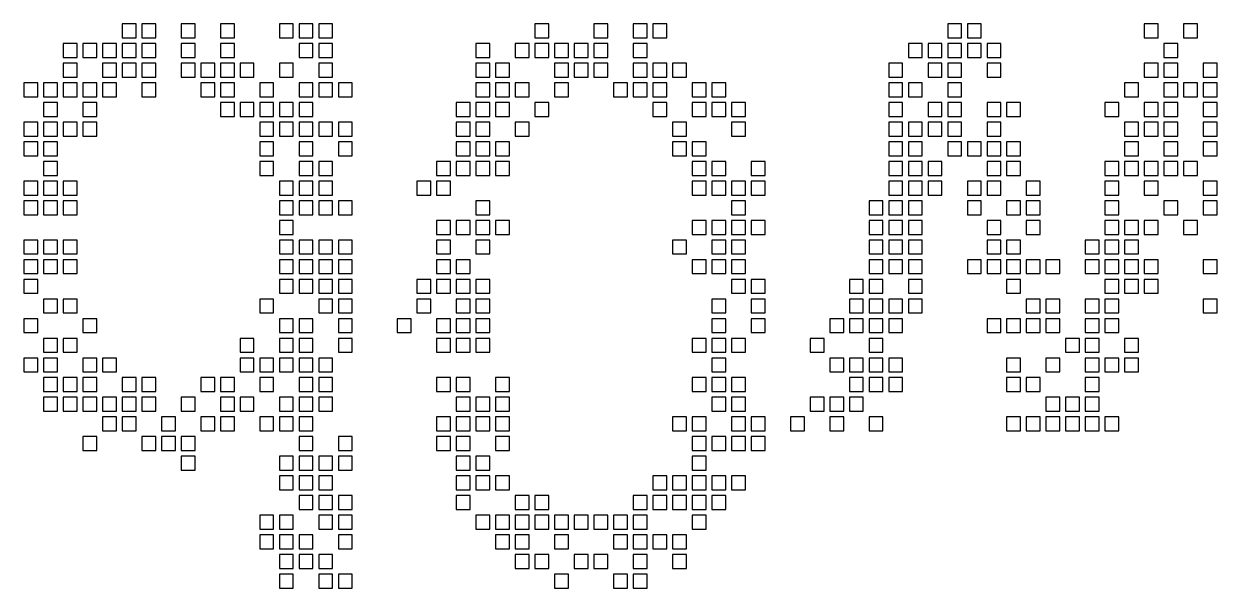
# Model space of a CAD drawing. Header units: millimetres. Extents: x 1 to 486, y 0 to 36.
# Drawn here: x 303.6 to 364.4, y -0.4 to 28.4 of the extents above; entities that cross this region are included whole.
import ezdxf

# ---------------------------------------------------------------- set-up
doc = ezdxf.new("R2010")
doc.units = ezdxf.units.MM

msp = doc.modelspace()

# ---------------------------------------------------------------- linework, layer by layer
for points in [[(308.646, 28.354), (308.646, 27.646), (309.354, 27.646), (309.354, 28.354)], [(309.646, 28.354), (309.646, 27.646), (310.354, 27.646), (310.354, 28.354)], [(311.646, 28.354), (311.646, 27.646), (312.354, 27.646), (312.354, 28.354)], [(313.646, 28.354), (313.646, 27.646), (314.354, 27.646), (314.354, 28.354)], [(316.646, 28.354), (316.646, 27.646), (317.354, 27.646), (317.354, 28.354)], [(317.646, 28.354), (317.646, 27.646), (318.354, 27.646), (318.354, 28.354)], [(318.646, 28.354), (318.646, 27.646), (319.354, 27.646), (319.354, 28.354)], [(329.646, 28.354), (329.646, 27.646), (330.354, 27.646), (330.354, 28.354)], [(332.646, 28.354), (332.646, 27.646), (333.354, 27.646), (333.354, 28.354)], [(334.646, 28.354), (334.646, 27.646), (335.354, 27.646), (335.354, 28.354)], [(335.646, 28.354), (335.646, 27.646), (336.354, 27.646), (336.354, 28.354)], [(350.646, 28.354), (350.646, 27.646), (351.354, 27.646), (351.354, 28.354)], [(351.646, 28.354), (351.646, 27.646), (352.354, 27.646), (352.354, 28.354)], [(360.646, 28.354), (360.646, 27.646), (361.354, 27.646), (361.354, 28.354)], [(362.646, 28.354), (362.646, 27.646), (363.354, 27.646), (363.354, 28.354)], [(362.646, 28.354), (362.646, 27.646), (363.354, 27.646), (363.354, 28.354)], [(305.646, 27.354), (305.646, 26.646), (306.354, 26.646), (306.354, 27.354)], [(306.646, 27.354), (306.646, 26.646), (307.354, 26.646), (307.354, 27.354)], [(306.646, 27.354), (306.646, 26.646), (307.354, 26.646), (307.354, 27.354)], [(307.646, 27.354), (307.646, 26.646), (308.354, 26.646), (308.354, 27.354)], [(308.646, 27.354), (308.646, 26.646), (309.354, 26.646), (309.354, 27.354)], [(308.646, 27.354), (308.646, 26.646), (309.354, 26.646), (309.354, 27.354)], [(309.646, 27.354), (309.646, 26.646), (310.354, 26.646), (310.354, 27.354)], [(311.646, 27.354), (311.646, 26.646), (312.354, 26.646), (312.354, 27.354)], [(311.646, 27.354), (311.646, 26.646), (312.354, 26.646), (312.354, 27.354)], [(313.646, 27.354), (313.646, 26.646), (314.354, 26.646), (314.354, 27.354)], [(317.646, 27.354), (317.646, 26.646), (318.354, 26.646), (318.354, 27.354)], [(318.646, 27.354), (318.646, 26.646), (319.354, 26.646), (319.354, 27.354)], [(326.646, 27.354), (326.646, 26.646), (327.354, 26.646), (327.354, 27.354)], [(328.646, 27.354), (328.646, 26.646), (329.354, 26.646), (329.354, 27.354)], [(329.646, 27.354), (329.646, 26.646), (330.354, 26.646), (330.354, 27.354)], [(330.646, 27.354), (330.646, 26.646), (331.354, 26.646), (331.354, 27.354)], [(331.646, 27.354), (331.646, 26.646), (332.354, 26.646), (332.354, 27.354)], [(331.646, 27.354), (331.646, 26.646), (332.354, 26.646), (332.354, 27.354)], [(332.646, 27.354), (332.646, 26.646), (333.354, 26.646), (333.354, 27.354)], [(332.646, 27.354), (332.646, 26.646), (333.354, 26.646), (333.354, 27.354)], [(334.646, 27.354), (334.646, 26.646), (335.354, 26.646), (335.354, 27.354)], [(348.646, 27.354), (348.646, 26.646), (349.354, 26.646), (349.354, 27.354)], [(349.646, 27.354), (349.646, 26.646), (350.354, 26.646), (350.354, 27.354)], [(350.646, 27.354), (350.646, 26.646), (351.354, 26.646), (351.354, 27.354)], [(351.646, 27.354), (351.646, 26.646), (352.354, 26.646), (352.354, 27.354)], [(352.646, 27.354), (352.646, 26.646), (353.354, 26.646), (353.354, 27.354)], [(361.646, 27.354), (361.646, 26.646), (362.354, 26.646), (362.354, 27.354)], [(361.646, 27.354), (361.646, 26.646), (362.354, 26.646), (362.354, 27.354)], [(305.646, 26.354), (305.646, 25.646), (306.354, 25.646), (306.354, 26.354)], [(305.646, 26.354), (305.646, 25.646), (306.354, 25.646), (306.354, 26.354)], [(307.646, 26.354), (307.646, 25.646), (308.354, 25.646), (308.354, 26.354)], [(308.646, 26.354), (308.646, 25.646), (309.354, 25.646), (309.354, 26.354)], [(309.646, 26.354), (309.646, 25.646), (310.354, 25.646), (310.354, 26.354)], [(309.646, 26.354), (309.646, 25.646), (310.354, 25.646), (310.354, 26.354)], [(311.646, 26.354), (311.646, 25.646), (312.354, 25.646), (312.354, 26.354)], [(312.646, 26.354), (312.646, 25.646), (313.354, 25.646), (313.354, 26.354)], [(312.646, 26.354), (312.646, 25.646), (313.354, 25.646), (313.354, 26.354)], [(313.646, 26.354), (313.646, 25.646), (314.354, 25.646), (314.354, 26.354)], [(314.646, 26.354), (314.646, 25.646), (315.354, 25.646), (315.354, 26.354)], [(316.646, 26.354), (316.646, 25.646), (317.354, 25.646), (317.354, 26.354)], [(318.646, 26.354), (318.646, 25.646), (319.354, 25.646), (319.354, 26.354)], [(326.646, 26.354), (326.646, 25.646), (327.354, 25.646), (327.354, 26.354)], [(327.646, 26.354), (327.646, 25.646), (328.354, 25.646), (328.354, 26.354)], [(327.646, 26.354), (327.646, 25.646), (328.354, 25.646), (328.354, 26.354)], [(330.646, 26.354), (330.646, 25.646), (331.354, 25.646), (331.354, 26.354)], [(331.646, 26.354), (331.646, 25.646), (332.354, 25.646), (332.354, 26.354)], [(332.646, 26.354), (332.646, 25.646), (333.354, 25.646), (333.354, 26.354)], [(332.646, 26.354), (332.646, 25.646), (333.354, 25.646), (333.354, 26.354)], [(334.646, 26.354), (334.646, 25.646), (335.354, 25.646), (335.354, 26.354)], [(334.646, 26.354), (334.646, 25.646), (335.354, 25.646), (335.354, 26.354)], [(335.646, 26.354), (335.646, 25.646), (336.354, 25.646), (336.354, 26.354)], [(336.646, 26.354), (336.646, 25.646), (337.354, 25.646), (337.354, 26.354)], [(336.646, 26.354), (336.646, 25.646), (337.354, 25.646), (337.354, 26.354)], [(336.646, 26.354), (336.646, 25.646), (337.354, 25.646), (337.354, 26.354)], [(347.646, 26.354), (347.646, 25.646), (348.354, 25.646), (348.354, 26.354)], [(349.646, 26.354), (349.646, 25.646), (350.354, 25.646), (350.354, 26.354)], [(349.646, 26.354), (349.646, 25.646), (350.354, 25.646), (350.354, 26.354)], [(350.646, 26.354), (350.646, 25.646), (351.354, 25.646), (351.354, 26.354)], [(350.646, 26.354), (350.646, 25.646), (351.354, 25.646), (351.354, 26.354)], [(352.646, 26.354), (352.646, 25.646), (353.354, 25.646), (353.354, 26.354)], [(360.646, 26.354), (360.646, 25.646), (361.354, 25.646), (361.354, 26.354)], [(360.646, 26.354), (360.646, 25.646), (361.354, 25.646), (361.354, 26.354)], [(361.646, 26.354), (361.646, 25.646), (362.354, 25.646), (362.354, 26.354)], [(363.646, 26.354), (363.646, 25.646), (364.354, 25.646), (364.354, 26.354)], [(363.646, 26.354), (363.646, 25.646), (364.354, 25.646), (364.354, 26.354)], [(303.646, 25.354), (303.646, 24.646), (304.354, 24.646), (304.354, 25.354)], [(303.646, 25.354), (303.646, 24.646), (304.354, 24.646), (304.354, 25.354)], [(304.646, 25.354), (304.646, 24.646), (305.354, 24.646), (305.354, 25.354)], [(305.646, 25.354), (305.646, 24.646), (306.354, 24.646), (306.354, 25.354)], [(306.646, 25.354), (306.646, 24.646), (307.354, 24.646), (307.354, 25.354)], [(307.646, 25.354), (307.646, 24.646), (308.354, 24.646), (308.354, 25.354)], [(309.646, 25.354), (309.646, 24.646), (310.354, 24.646), (310.354, 25.354)], [(312.646, 25.354), (312.646, 24.646), (313.354, 24.646), (313.354, 25.354)], [(313.646, 25.354), (313.646, 24.646), (314.354, 24.646), (314.354, 25.354)], [(315.646, 25.354), (315.646, 24.646), (316.354, 24.646), (316.354, 25.354)], [(317.646, 25.354), (317.646, 24.646), (318.354, 24.646), (318.354, 25.354)], [(317.646, 25.354), (317.646, 24.646), (318.354, 24.646), (318.354, 25.354)], [(318.646, 25.354), (318.646, 24.646), (319.354, 24.646), (319.354, 25.354)], [(319.646, 25.354), (319.646, 24.646), (320.354, 24.646), (320.354, 25.354)], [(326.646, 25.354), (326.646, 24.646), (327.354, 24.646), (327.354, 25.354)], [(327.646, 25.354), (327.646, 24.646), (328.354, 24.646), (328.354, 25.354)], [(328.646, 25.354), (328.646, 24.646), (329.354, 24.646), (329.354, 25.354)], [(330.646, 25.354), (330.646, 24.646), (331.354, 24.646), (331.354, 25.354)], [(330.646, 25.354), (330.646, 24.646), (331.354, 24.646), (331.354, 25.354)], [(333.646, 25.354), (333.646, 24.646), (334.354, 24.646), (334.354, 25.354)], [(334.646, 25.354), (334.646, 24.646), (335.354, 24.646), (335.354, 25.354)], [(334.646, 25.354), (334.646, 24.646), (335.354, 24.646), (335.354, 25.354)], [(335.646, 25.354), (335.646, 24.646), (336.354, 24.646), (336.354, 25.354)], [(337.646, 25.354), (337.646, 24.646), (338.354, 24.646), (338.354, 25.354)], [(338.646, 25.354), (338.646, 24.646), (339.354, 24.646), (339.354, 25.354)], [(347.646, 25.354), (347.646, 24.646), (348.354, 24.646), (348.354, 25.354)], [(348.646, 25.354), (348.646, 24.646), (349.354, 24.646), (349.354, 25.354)], [(348.646, 25.354), (348.646, 24.646), (349.354, 24.646), (349.354, 25.354)], [(350.646, 25.354), (350.646, 24.646), (351.354, 24.646), (351.354, 25.354)], [(350.646, 25.354), (350.646, 24.646), (351.354, 24.646), (351.354, 25.354)], [(359.646, 25.354), (359.646, 24.646), (360.354, 24.646), (360.354, 25.354)], [(361.646, 25.354), (361.646, 24.646), (362.354, 24.646), (362.354, 25.354)], [(361.646, 25.354), (361.646, 24.646), (362.354, 24.646), (362.354, 25.354)], [(361.646, 25.354), (361.646, 24.646), (362.354, 24.646), (362.354, 25.354)], [(362.646, 25.354), (362.646, 24.646), (363.354, 24.646), (363.354, 25.354)], [(363.646, 25.354), (363.646, 24.646), (364.354, 24.646), (364.354, 25.354)], [(304.646, 24.354), (304.646, 23.646), (305.354, 23.646), (305.354, 24.354)], [(304.646, 24.354), (304.646, 23.646), (305.354, 23.646), (305.354, 24.354)], [(306.646, 24.354), (306.646, 23.646), (307.354, 23.646), (307.354, 24.354)], [(313.646, 24.354), (313.646, 23.646), (314.354, 23.646), (314.354, 24.354)], [(314.646, 24.354), (314.646, 23.646), (315.354, 23.646), (315.354, 24.354)], [(315.646, 24.354), (315.646, 23.646), (316.354, 23.646), (316.354, 24.354)], [(315.646, 24.354), (315.646, 23.646), (316.354, 23.646), (316.354, 24.354)], [(315.646, 24.354), (315.646, 23.646), (316.354, 23.646), (316.354, 24.354)], [(316.646, 24.354), (316.646, 23.646), (317.354, 23.646), (317.354, 24.354)], [(316.646, 24.354), (316.646, 23.646), (317.354, 23.646), (317.354, 24.354)], [(317.646, 24.354), (317.646, 23.646), (318.354, 23.646), (318.354, 24.354)], [(325.646, 24.354), (325.646, 23.646), (326.354, 23.646), (326.354, 24.354)], [(326.646, 24.354), (326.646, 23.646), (327.354, 23.646), (327.354, 24.354)], [(327.646, 24.354), (327.646, 23.646), (328.354, 23.646), (328.354, 24.354)], [(327.646, 24.354), (327.646, 23.646), (328.354, 23.646), (328.354, 24.354)], [(329.646, 24.354), (329.646, 23.646), (330.354, 23.646), (330.354, 24.354)], [(335.646, 24.354), (335.646, 23.646), (336.354, 23.646), (336.354, 24.354)], [(337.646, 24.354), (337.646, 23.646), (338.354, 23.646), (338.354, 24.354)], [(338.646, 24.354), (338.646, 23.646), (339.354, 23.646), (339.354, 24.354)], [(339.646, 24.354), (339.646, 23.646), (340.354, 23.646), (340.354, 24.354)], [(347.646, 24.354), (347.646, 23.646), (348.354, 23.646), (348.354, 24.354)], [(349.646, 24.354), (349.646, 23.646), (350.354, 23.646), (350.354, 24.354)], [(350.646, 24.354), (350.646, 23.646), (351.354, 23.646), (351.354, 24.354)], [(352.646, 24.354), (352.646, 23.646), (353.354, 23.646), (353.354, 24.354)], [(353.646, 24.354), (353.646, 23.646), (354.354, 23.646), (354.354, 24.354)], [(353.646, 24.354), (353.646, 23.646), (354.354, 23.646), (354.354, 24.354)], [(358.646, 24.354), (358.646, 23.646), (359.354, 23.646), (359.354, 24.354)], [(360.646, 24.354), (360.646, 23.646), (361.354, 23.646), (361.354, 24.354)], [(361.646, 24.354), (361.646, 23.646), (362.354, 23.646), (362.354, 24.354)], [(363.646, 24.354), (363.646, 23.646), (364.354, 23.646), (364.354, 24.354)], [(303.646, 23.354), (303.646, 22.646), (304.354, 22.646), (304.354, 23.354)], [(304.646, 23.354), (304.646, 22.646), (305.354, 22.646), (305.354, 23.354)], [(305.646, 23.354), (305.646, 22.646), (306.354, 22.646), (306.354, 23.354)], [(305.646, 23.354), (305.646, 22.646), (306.354, 22.646), (306.354, 23.354)], [(306.646, 23.354), (306.646, 22.646), (307.354, 22.646), (307.354, 23.354)], [(315.646, 23.354), (315.646, 22.646), (316.354, 22.646), (316.354, 23.354)], [(316.646, 23.354), (316.646, 22.646), (317.354, 22.646), (317.354, 23.354)], [(317.646, 23.354), (317.646, 22.646), (318.354, 22.646), (318.354, 23.354)], [(318.646, 23.354), (318.646, 22.646), (319.354, 22.646), (319.354, 23.354)], [(318.646, 23.354), (318.646, 22.646), (319.354, 22.646), (319.354, 23.354)], [(319.646, 23.354), (319.646, 22.646), (320.354, 22.646), (320.354, 23.354)], [(325.646, 23.354), (325.646, 22.646), (326.354, 22.646), (326.354, 23.354)], [(326.646, 23.354), (326.646, 22.646), (327.354, 22.646), (327.354, 23.354)], [(328.646, 23.354), (328.646, 22.646), (329.354, 22.646), (329.354, 23.354)], [(336.646, 23.354), (336.646, 22.646), (337.354, 22.646), (337.354, 23.354)], [(339.646, 23.354), (339.646, 22.646), (340.354, 22.646), (340.354, 23.354)], [(347.646, 23.354), (347.646, 22.646), (348.354, 22.646), (348.354, 23.354)], [(348.646, 23.354), (348.646, 22.646), (349.354, 22.646), (349.354, 23.354)], [(349.646, 23.354), (349.646, 22.646), (350.354, 22.646), (350.354, 23.354)], [(349.646, 23.354), (349.646, 22.646), (350.354, 22.646), (350.354, 23.354)], [(350.646, 23.354), (350.646, 22.646), (351.354, 22.646), (351.354, 23.354)], [(352.646, 23.354), (352.646, 22.646), (353.354, 22.646), (353.354, 23.354)], [(359.646, 23.354), (359.646, 22.646), (360.354, 22.646), (360.354, 23.354)], [(360.646, 23.354), (360.646, 22.646), (361.354, 22.646), (361.354, 23.354)], [(360.646, 23.354), (360.646, 22.646), (361.354, 22.646), (361.354, 23.354)], [(360.646, 23.354), (360.646, 22.646), (361.354, 22.646), (361.354, 23.354)], [(361.646, 23.354), (361.646, 22.646), (362.354, 22.646), (362.354, 23.354)], [(363.646, 23.354), (363.646, 22.646), (364.354, 22.646), (364.354, 23.354)], [(303.646, 22.354), (303.646, 21.646), (304.354, 21.646), (304.354, 22.354)], [(303.646, 22.354), (303.646, 21.646), (304.354, 21.646), (304.354, 22.354)], [(303.646, 22.354), (303.646, 21.646), (304.354, 21.646), (304.354, 22.354)], [(304.646, 22.354), (304.646, 21.646), (305.354, 21.646), (305.354, 22.354)], [(304.646, 22.354), (304.646, 21.646), (305.354, 21.646), (305.354, 22.354)], [(315.646, 22.354), (315.646, 21.646), (316.354, 21.646), (316.354, 22.354)], [(317.646, 22.354), (317.646, 21.646), (318.354, 21.646), (318.354, 22.354)], [(319.646, 22.354), (319.646, 21.646), (320.354, 21.646), (320.354, 22.354)], [(325.646, 22.354), (325.646, 21.646), (326.354, 21.646), (326.354, 22.354)], [(325.646, 22.354), (325.646, 21.646), (326.354, 21.646), (326.354, 22.354)], [(326.646, 22.354), (326.646, 21.646), (327.354, 21.646), (327.354, 22.354)], [(326.646, 22.354), (326.646, 21.646), (327.354, 21.646), (327.354, 22.354)], [(327.646, 22.354), (327.646, 21.646), (328.354, 21.646), (328.354, 22.354)], [(336.646, 22.354), (336.646, 21.646), (337.354, 21.646), (337.354, 22.354)], [(337.646, 22.354), (337.646, 21.646), (338.354, 21.646), (338.354, 22.354)], [(337.646, 22.354), (337.646, 21.646), (338.354, 21.646), (338.354, 22.354)], [(347.646, 22.354), (347.646, 21.646), (348.354, 21.646), (348.354, 22.354)], [(348.646, 22.354), (348.646, 21.646), (349.354, 21.646), (349.354, 22.354)], [(350.646, 22.354), (350.646, 21.646), (351.354, 21.646), (351.354, 22.354)], [(350.646, 22.354), (350.646, 21.646), (351.354, 21.646), (351.354, 22.354)], [(351.646, 22.354), (351.646, 21.646), (352.354, 21.646), (352.354, 22.354)], [(352.646, 22.354), (352.646, 21.646), (353.354, 21.646), (353.354, 22.354)], [(353.646, 22.354), (353.646, 21.646), (354.354, 21.646), (354.354, 22.354)], [(353.646, 22.354), (353.646, 21.646), (354.354, 21.646), (354.354, 22.354)], [(359.646, 22.354), (359.646, 21.646), (360.354, 21.646), (360.354, 22.354)], [(361.646, 22.354), (361.646, 21.646), (362.354, 21.646), (362.354, 22.354)], [(363.646, 22.354), (363.646, 21.646), (364.354, 21.646), (364.354, 22.354)], [(363.646, 22.354), (363.646, 21.646), (364.354, 21.646), (364.354, 22.354)], [(304.646, 21.354), (304.646, 20.646), (305.354, 20.646), (305.354, 21.354)], [(315.646, 21.354), (315.646, 20.646), (316.354, 20.646), (316.354, 21.354)], [(317.646, 21.354), (317.646, 20.646), (318.354, 20.646), (318.354, 21.354)], [(317.646, 21.354), (317.646, 20.646), (318.354, 20.646), (318.354, 21.354)], [(318.646, 21.354), (318.646, 20.646), (319.354, 20.646), (319.354, 21.354)], [(318.646, 21.354), (318.646, 20.646), (319.354, 20.646), (319.354, 21.354)], [(324.646, 21.354), (324.646, 20.646), (325.354, 20.646), (325.354, 21.354)], [(324.646, 21.354), (324.646, 20.646), (325.354, 20.646), (325.354, 21.354)], [(325.646, 21.354), (325.646, 20.646), (326.354, 20.646), (326.354, 21.354)], [(326.646, 21.354), (326.646, 20.646), (327.354, 20.646), (327.354, 21.354)], [(327.646, 21.354), (327.646, 20.646), (328.354, 20.646), (328.354, 21.354)], [(337.646, 21.354), (337.646, 20.646), (338.354, 20.646), (338.354, 21.354)], [(337.646, 21.354), (337.646, 20.646), (338.354, 20.646), (338.354, 21.354)], [(338.646, 21.354), (338.646, 20.646), (339.354, 20.646), (339.354, 21.354)], [(338.646, 21.354), (338.646, 20.646), (339.354, 20.646), (339.354, 21.354)], [(338.646, 21.354), (338.646, 20.646), (339.354, 20.646), (339.354, 21.354)], [(340.646, 21.354), (340.646, 20.646), (341.354, 20.646), (341.354, 21.354)], [(347.646, 21.354), (347.646, 20.646), (348.354, 20.646), (348.354, 21.354)], [(348.646, 21.354), (348.646, 20.646), (349.354, 20.646), (349.354, 21.354)], [(349.646, 21.354), (349.646, 20.646), (350.354, 20.646), (350.354, 21.354)], [(352.646, 21.354), (352.646, 20.646), (353.354, 20.646), (353.354, 21.354)], [(352.646, 21.354), (352.646, 20.646), (353.354, 20.646), (353.354, 21.354)], [(353.646, 21.354), (353.646, 20.646), (354.354, 20.646), (354.354, 21.354)], [(358.646, 21.354), (358.646, 20.646), (359.354, 20.646), (359.354, 21.354)], [(359.646, 21.354), (359.646, 20.646), (360.354, 20.646), (360.354, 21.354)], [(359.646, 21.354), (359.646, 20.646), (360.354, 20.646), (360.354, 21.354)], [(360.646, 21.354), (360.646, 20.646), (361.354, 20.646), (361.354, 21.354)], [(360.646, 21.354), (360.646, 20.646), (361.354, 20.646), (361.354, 21.354)], [(361.646, 21.354), (361.646, 20.646), (362.354, 20.646), (362.354, 21.354)], [(362.646, 21.354), (362.646, 20.646), (363.354, 20.646), (363.354, 21.354)], [(303.646, 20.354), (303.646, 19.646), (304.354, 19.646), (304.354, 20.354)], [(304.646, 20.354), (304.646, 19.646), (305.354, 19.646), (305.354, 20.354)], [(305.646, 20.354), (305.646, 19.646), (306.354, 19.646), (306.354, 20.354)], [(316.646, 20.354), (316.646, 19.646), (317.354, 19.646), (317.354, 20.354)], [(317.646, 20.354), (317.646, 19.646), (318.354, 19.646), (318.354, 20.354)], [(318.646, 20.354), (318.646, 19.646), (319.354, 19.646), (319.354, 20.354)], [(323.646, 20.354), (323.646, 19.646), (324.354, 19.646), (324.354, 20.354)], [(324.646, 20.354), (324.646, 19.646), (325.354, 19.646), (325.354, 20.354)], [(337.646, 20.354), (337.646, 19.646), (338.354, 19.646), (338.354, 20.354)], [(338.646, 20.354), (338.646, 19.646), (339.354, 19.646), (339.354, 20.354)], [(339.646, 20.354), (339.646, 19.646), (340.354, 19.646), (340.354, 20.354)], [(339.646, 20.354), (339.646, 19.646), (340.354, 19.646), (340.354, 20.354)], [(340.646, 20.354), (340.646, 19.646), (341.354, 19.646), (341.354, 20.354)], [(347.646, 20.354), (347.646, 19.646), (348.354, 19.646), (348.354, 20.354)], [(348.646, 20.354), (348.646, 19.646), (349.354, 19.646), (349.354, 20.354)], [(348.646, 20.354), (348.646, 19.646), (349.354, 19.646), (349.354, 20.354)], [(349.646, 20.354), (349.646, 19.646), (350.354, 19.646), (350.354, 20.354)], [(351.646, 20.354), (351.646, 19.646), (352.354, 19.646), (352.354, 20.354)], [(351.646, 20.354), (351.646, 19.646), (352.354, 19.646), (352.354, 20.354)], [(352.646, 20.354), (352.646, 19.646), (353.354, 19.646), (353.354, 20.354)], [(354.646, 20.354), (354.646, 19.646), (355.354, 19.646), (355.354, 20.354)], [(358.646, 20.354), (358.646, 19.646), (359.354, 19.646), (359.354, 20.354)], [(360.646, 20.354), (360.646, 19.646), (361.354, 19.646), (361.354, 20.354)], [(363.646, 20.354), (363.646, 19.646), (364.354, 19.646), (364.354, 20.354)], [(363.646, 20.354), (363.646, 19.646), (364.354, 19.646), (364.354, 20.354)], [(303.646, 19.354), (303.646, 18.646), (304.354, 18.646), (304.354, 19.354)], [(303.646, 19.354), (303.646, 18.646), (304.354, 18.646), (304.354, 19.354)], [(304.646, 19.354), (304.646, 18.646), (305.354, 18.646), (305.354, 19.354)], [(305.646, 19.354), (305.646, 18.646), (306.354, 18.646), (306.354, 19.354)], [(316.646, 19.354), (316.646, 18.646), (317.354, 18.646), (317.354, 19.354)], [(317.646, 19.354), (317.646, 18.646), (318.354, 18.646), (318.354, 19.354)], [(318.646, 19.354), (318.646, 18.646), (319.354, 18.646), (319.354, 19.354)], [(319.646, 19.354), (319.646, 18.646), (320.354, 18.646), (320.354, 19.354)], [(319.646, 19.354), (319.646, 18.646), (320.354, 18.646), (320.354, 19.354)], [(326.646, 19.354), (326.646, 18.646), (327.354, 18.646), (327.354, 19.354)], [(326.646, 19.354), (326.646, 18.646), (327.354, 18.646), (327.354, 19.354)], [(339.646, 19.354), (339.646, 18.646), (340.354, 18.646), (340.354, 19.354)], [(346.646, 19.354), (346.646, 18.646), (347.354, 18.646), (347.354, 19.354)], [(347.646, 19.354), (347.646, 18.646), (348.354, 18.646), (348.354, 19.354)], [(348.646, 19.354), (348.646, 18.646), (349.354, 18.646), (349.354, 19.354)], [(351.646, 19.354), (351.646, 18.646), (352.354, 18.646), (352.354, 19.354)], [(353.646, 19.354), (353.646, 18.646), (354.354, 18.646), (354.354, 19.354)], [(354.646, 19.354), (354.646, 18.646), (355.354, 18.646), (355.354, 19.354)], [(358.646, 19.354), (358.646, 18.646), (359.354, 18.646), (359.354, 19.354)], [(358.646, 19.354), (358.646, 18.646), (359.354, 18.646), (359.354, 19.354)], [(358.646, 19.354), (358.646, 18.646), (359.354, 18.646), (359.354, 19.354)], [(361.646, 19.354), (361.646, 18.646), (362.354, 18.646), (362.354, 19.354)], [(361.646, 19.354), (361.646, 18.646), (362.354, 18.646), (362.354, 19.354)], [(363.646, 19.354), (363.646, 18.646), (364.354, 18.646), (364.354, 19.354)], [(316.646, 18.354), (316.646, 17.646), (317.354, 17.646), (317.354, 18.354)], [(316.646, 18.354), (316.646, 17.646), (317.354, 17.646), (317.354, 18.354)], [(324.646, 18.354), (324.646, 17.646), (325.354, 17.646), (325.354, 18.354)], [(325.646, 18.354), (325.646, 17.646), (326.354, 17.646), (326.354, 18.354)], [(325.646, 18.354), (325.646, 17.646), (326.354, 17.646), (326.354, 18.354)], [(326.646, 18.354), (326.646, 17.646), (327.354, 17.646), (327.354, 18.354)], [(326.646, 18.354), (326.646, 17.646), (327.354, 17.646), (327.354, 18.354)], [(326.646, 18.354), (326.646, 17.646), (327.354, 17.646), (327.354, 18.354)], [(327.646, 18.354), (327.646, 17.646), (328.354, 17.646), (328.354, 18.354)], [(337.646, 18.354), (337.646, 17.646), (338.354, 17.646), (338.354, 18.354)], [(337.646, 18.354), (337.646, 17.646), (338.354, 17.646), (338.354, 18.354)], [(338.646, 18.354), (338.646, 17.646), (339.354, 17.646), (339.354, 18.354)], [(338.646, 18.354), (338.646, 17.646), (339.354, 17.646), (339.354, 18.354)], [(339.646, 18.354), (339.646, 17.646), (340.354, 17.646), (340.354, 18.354)], [(340.646, 18.354), (340.646, 17.646), (341.354, 17.646), (341.354, 18.354)], [(346.646, 18.354), (346.646, 17.646), (347.354, 17.646), (347.354, 18.354)], [(347.646, 18.354), (347.646, 17.646), (348.354, 17.646), (348.354, 18.354)], [(348.646, 18.354), (348.646, 17.646), (349.354, 17.646), (349.354, 18.354)], [(352.646, 18.354), (352.646, 17.646), (353.354, 17.646), (353.354, 18.354)], [(354.646, 18.354), (354.646, 17.646), (355.354, 17.646), (355.354, 18.354)], [(358.646, 18.354), (358.646, 17.646), (359.354, 17.646), (359.354, 18.354)], [(359.646, 18.354), (359.646, 17.646), (360.354, 17.646), (360.354, 18.354)], [(360.646, 18.354), (360.646, 17.646), (361.354, 17.646), (361.354, 18.354)], [(362.646, 18.354), (362.646, 17.646), (363.354, 17.646), (363.354, 18.354)], [(303.646, 17.354), (303.646, 16.646), (304.354, 16.646), (304.354, 17.354)], [(304.646, 17.354), (304.646, 16.646), (305.354, 16.646), (305.354, 17.354)], [(304.646, 17.354), (304.646, 16.646), (305.354, 16.646), (305.354, 17.354)], [(304.646, 17.354), (304.646, 16.646), (305.354, 16.646), (305.354, 17.354)], [(305.646, 17.354), (305.646, 16.646), (306.354, 16.646), (306.354, 17.354)], [(316.646, 17.354), (316.646, 16.646), (317.354, 16.646), (317.354, 17.354)], [(317.646, 17.354), (317.646, 16.646), (318.354, 16.646), (318.354, 17.354)], [(317.646, 17.354), (317.646, 16.646), (318.354, 16.646), (318.354, 17.354)], [(317.646, 17.354), (317.646, 16.646), (318.354, 16.646), (318.354, 17.354)], [(318.646, 17.354), (318.646, 16.646), (319.354, 16.646), (319.354, 17.354)], [(319.646, 17.354), (319.646, 16.646), (320.354, 16.646), (320.354, 17.354)], [(324.646, 17.354), (324.646, 16.646), (325.354, 16.646), (325.354, 17.354)], [(326.646, 17.354), (326.646, 16.646), (327.354, 16.646), (327.354, 17.354)], [(336.646, 17.354), (336.646, 16.646), (337.354, 16.646), (337.354, 17.354)], [(338.646, 17.354), (338.646, 16.646), (339.354, 16.646), (339.354, 17.354)], [(338.646, 17.354), (338.646, 16.646), (339.354, 16.646), (339.354, 17.354)], [(339.646, 17.354), (339.646, 16.646), (340.354, 16.646), (340.354, 17.354)], [(346.646, 17.354), (346.646, 16.646), (347.354, 16.646), (347.354, 17.354)], [(346.646, 17.354), (346.646, 16.646), (347.354, 16.646), (347.354, 17.354)], [(347.646, 17.354), (347.646, 16.646), (348.354, 16.646), (348.354, 17.354)], [(348.646, 17.354), (348.646, 16.646), (349.354, 16.646), (349.354, 17.354)], [(348.646, 17.354), (348.646, 16.646), (349.354, 16.646), (349.354, 17.354)], [(352.646, 17.354), (352.646, 16.646), (353.354, 16.646), (353.354, 17.354)], [(352.646, 17.354), (352.646, 16.646), (353.354, 16.646), (353.354, 17.354)], [(353.646, 17.354), (353.646, 16.646), (354.354, 16.646), (354.354, 17.354)], [(357.646, 17.354), (357.646, 16.646), (358.354, 16.646), (358.354, 17.354)], [(358.646, 17.354), (358.646, 16.646), (359.354, 16.646), (359.354, 17.354)], [(359.646, 17.354), (359.646, 16.646), (360.354, 16.646), (360.354, 17.354)], [(303.646, 16.354), (303.646, 15.646), (304.354, 15.646), (304.354, 16.354)], [(303.646, 16.354), (303.646, 15.646), (304.354, 15.646), (304.354, 16.354)], [(304.646, 16.354), (304.646, 15.646), (305.354, 15.646), (305.354, 16.354)], [(305.646, 16.354), (305.646, 15.646), (306.354, 15.646), (306.354, 16.354)], [(316.646, 16.354), (316.646, 15.646), (317.354, 15.646), (317.354, 16.354)], [(317.646, 16.354), (317.646, 15.646), (318.354, 15.646), (318.354, 16.354)], [(318.646, 16.354), (318.646, 15.646), (319.354, 15.646), (319.354, 16.354)], [(319.646, 16.354), (319.646, 15.646), (320.354, 15.646), (320.354, 16.354)], [(324.646, 16.354), (324.646, 15.646), (325.354, 15.646), (325.354, 16.354)], [(324.646, 16.354), (324.646, 15.646), (325.354, 15.646), (325.354, 16.354)], [(325.646, 16.354), (325.646, 15.646), (326.354, 15.646), (326.354, 16.354)], [(337.646, 16.354), (337.646, 15.646), (338.354, 15.646), (338.354, 16.354)], [(338.646, 16.354), (338.646, 15.646), (339.354, 15.646), (339.354, 16.354)], [(338.646, 16.354), (338.646, 15.646), (339.354, 15.646), (339.354, 16.354)], [(339.646, 16.354), (339.646, 15.646), (340.354, 15.646), (340.354, 16.354)], [(339.646, 16.354), (339.646, 15.646), (340.354, 15.646), (340.354, 16.354)], [(346.646, 16.354), (346.646, 15.646), (347.354, 15.646), (347.354, 16.354)], [(347.646, 16.354), (347.646, 15.646), (348.354, 15.646), (348.354, 16.354)], [(348.646, 16.354), (348.646, 15.646), (349.354, 15.646), (349.354, 16.354)], [(351.646, 16.354), (351.646, 15.646), (352.354, 15.646), (352.354, 16.354)], [(352.646, 16.354), (352.646, 15.646), (353.354, 15.646), (353.354, 16.354)], [(353.646, 16.354), (353.646, 15.646), (354.354, 15.646), (354.354, 16.354)], [(354.646, 16.354), (354.646, 15.646), (355.354, 15.646), (355.354, 16.354)], [(354.646, 16.354), (354.646, 15.646), (355.354, 15.646), (355.354, 16.354)], [(355.646, 16.354), (355.646, 15.646), (356.354, 15.646), (356.354, 16.354)], [(357.646, 16.354), (357.646, 15.646), (358.354, 15.646), (358.354, 16.354)], [(358.646, 16.354), (358.646, 15.646), (359.354, 15.646), (359.354, 16.354)], [(358.646, 16.354), (358.646, 15.646), (359.354, 15.646), (359.354, 16.354)], [(359.646, 16.354), (359.646, 15.646), (360.354, 15.646), (360.354, 16.354)], [(360.646, 16.354), (360.646, 15.646), (361.354, 15.646), (361.354, 16.354)], [(363.646, 16.354), (363.646, 15.646), (364.354, 15.646), (364.354, 16.354)], [(303.646, 15.354), (303.646, 14.646), (304.354, 14.646), (304.354, 15.354)], [(316.646, 15.354), (316.646, 14.646), (317.354, 14.646), (317.354, 15.354)], [(317.646, 15.354), (317.646, 14.646), (318.354, 14.646), (318.354, 15.354)], [(318.646, 15.354), (318.646, 14.646), (319.354, 14.646), (319.354, 15.354)], [(319.646, 15.354), (319.646, 14.646), (320.354, 14.646), (320.354, 15.354)], [(319.646, 15.354), (319.646, 14.646), (320.354, 14.646), (320.354, 15.354)], [(323.646, 15.354), (323.646, 14.646), (324.354, 14.646), (324.354, 15.354)], [(323.646, 15.354), (323.646, 14.646), (324.354, 14.646), (324.354, 15.354)], [(324.646, 15.354), (324.646, 14.646), (325.354, 14.646), (325.354, 15.354)], [(325.646, 15.354), (325.646, 14.646), (326.354, 14.646), (326.354, 15.354)], [(325.646, 15.354), (325.646, 14.646), (326.354, 14.646), (326.354, 15.354)], [(326.646, 15.354), (326.646, 14.646), (327.354, 14.646), (327.354, 15.354)], [(326.646, 15.354), (326.646, 14.646), (327.354, 14.646), (327.354, 15.354)], [(339.646, 15.354), (339.646, 14.646), (340.354, 14.646), (340.354, 15.354)], [(340.646, 15.354), (340.646, 14.646), (341.354, 14.646), (341.354, 15.354)], [(345.646, 15.354), (345.646, 14.646), (346.354, 14.646), (346.354, 15.354)], [(346.646, 15.354), (346.646, 14.646), (347.354, 14.646), (347.354, 15.354)], [(348.646, 15.354), (348.646, 14.646), (349.354, 14.646), (349.354, 15.354)], [(353.646, 15.354), (353.646, 14.646), (354.354, 14.646), (354.354, 15.354)], [(358.646, 15.354), (358.646, 14.646), (359.354, 14.646), (359.354, 15.354)], [(359.646, 15.354), (359.646, 14.646), (360.354, 14.646), (360.354, 15.354)], [(359.646, 15.354), (359.646, 14.646), (360.354, 14.646), (360.354, 15.354)], [(360.646, 15.354), (360.646, 14.646), (361.354, 14.646), (361.354, 15.354)], [(304.646, 14.354), (304.646, 13.646), (305.354, 13.646), (305.354, 14.354)], [(305.646, 14.354), (305.646, 13.646), (306.354, 13.646), (306.354, 14.354)], [(305.646, 14.354), (305.646, 13.646), (306.354, 13.646), (306.354, 14.354)], [(315.646, 14.354), (315.646, 13.646), (316.354, 13.646), (316.354, 14.354)], [(318.646, 14.354), (318.646, 13.646), (319.354, 13.646), (319.354, 14.354)], [(319.646, 14.354), (319.646, 13.646), (320.354, 13.646), (320.354, 14.354)], [(323.646, 14.354), (323.646, 13.646), (324.354, 13.646), (324.354, 14.354)], [(323.646, 14.354), (323.646, 13.646), (324.354, 13.646), (324.354, 14.354)], [(325.646, 14.354), (325.646, 13.646), (326.354, 13.646), (326.354, 14.354)], [(326.646, 14.354), (326.646, 13.646), (327.354, 13.646), (327.354, 14.354)], [(338.646, 14.354), (338.646, 13.646), (339.354, 13.646), (339.354, 14.354)], [(340.646, 14.354), (340.646, 13.646), (341.354, 13.646), (341.354, 14.354)], [(345.646, 14.354), (345.646, 13.646), (346.354, 13.646), (346.354, 14.354)], [(346.646, 14.354), (346.646, 13.646), (347.354, 13.646), (347.354, 14.354)], [(347.646, 14.354), (347.646, 13.646), (348.354, 13.646), (348.354, 14.354)], [(348.646, 14.354), (348.646, 13.646), (349.354, 13.646), (349.354, 14.354)], [(354.646, 14.354), (354.646, 13.646), (355.354, 13.646), (355.354, 14.354)], [(355.646, 14.354), (355.646, 13.646), (356.354, 13.646), (356.354, 14.354)], [(355.646, 14.354), (355.646, 13.646), (356.354, 13.646), (356.354, 14.354)], [(357.646, 14.354), (357.646, 13.646), (358.354, 13.646), (358.354, 14.354)], [(357.646, 14.354), (357.646, 13.646), (358.354, 13.646), (358.354, 14.354)], [(358.646, 14.354), (358.646, 13.646), (359.354, 13.646), (359.354, 14.354)], [(363.646, 14.354), (363.646, 13.646), (364.354, 13.646), (364.354, 14.354)], [(303.646, 13.354), (303.646, 12.646), (304.354, 12.646), (304.354, 13.354)], [(303.646, 13.354), (303.646, 12.646), (304.354, 12.646), (304.354, 13.354)], [(306.646, 13.354), (306.646, 12.646), (307.354, 12.646), (307.354, 13.354)], [(316.646, 13.354), (316.646, 12.646), (317.354, 12.646), (317.354, 13.354)], [(317.646, 13.354), (317.646, 12.646), (318.354, 12.646), (318.354, 13.354)], [(319.646, 13.354), (319.646, 12.646), (320.354, 12.646), (320.354, 13.354)], [(322.646, 13.354), (322.646, 12.646), (323.354, 12.646), (323.354, 13.354)], [(324.646, 13.354), (324.646, 12.646), (325.354, 12.646), (325.354, 13.354)], [(325.646, 13.354), (325.646, 12.646), (326.354, 12.646), (326.354, 13.354)], [(326.646, 13.354), (326.646, 12.646), (327.354, 12.646), (327.354, 13.354)], [(338.646, 13.354), (338.646, 12.646), (339.354, 12.646), (339.354, 13.354)], [(338.646, 13.354), (338.646, 12.646), (339.354, 12.646), (339.354, 13.354)], [(338.646, 13.354), (338.646, 12.646), (339.354, 12.646), (339.354, 13.354)], [(340.646, 13.354), (340.646, 12.646), (341.354, 12.646), (341.354, 13.354)], [(344.646, 13.354), (344.646, 12.646), (345.354, 12.646), (345.354, 13.354)], [(345.646, 13.354), (345.646, 12.646), (346.354, 12.646), (346.354, 13.354)], [(346.646, 13.354), (346.646, 12.646), (347.354, 12.646), (347.354, 13.354)], [(347.646, 13.354), (347.646, 12.646), (348.354, 12.646), (348.354, 13.354)], [(347.646, 13.354), (347.646, 12.646), (348.354, 12.646), (348.354, 13.354)], [(352.646, 13.354), (352.646, 12.646), (353.354, 12.646), (353.354, 13.354)], [(353.646, 13.354), (353.646, 12.646), (354.354, 12.646), (354.354, 13.354)], [(354.646, 13.354), (354.646, 12.646), (355.354, 12.646), (355.354, 13.354)], [(354.646, 13.354), (354.646, 12.646), (355.354, 12.646), (355.354, 13.354)], [(355.646, 13.354), (355.646, 12.646), (356.354, 12.646), (356.354, 13.354)], [(355.646, 13.354), (355.646, 12.646), (356.354, 12.646), (356.354, 13.354)], [(357.646, 13.354), (357.646, 12.646), (358.354, 12.646), (358.354, 13.354)], [(357.646, 13.354), (357.646, 12.646), (358.354, 12.646), (358.354, 13.354)], [(358.646, 13.354), (358.646, 12.646), (359.354, 12.646), (359.354, 13.354)], [(304.646, 12.354), (304.646, 11.646), (305.354, 11.646), (305.354, 12.354)], [(304.646, 12.354), (304.646, 11.646), (305.354, 11.646), (305.354, 12.354)], [(305.646, 12.354), (305.646, 11.646), (306.354, 11.646), (306.354, 12.354)], [(314.646, 12.354), (314.646, 11.646), (315.354, 11.646), (315.354, 12.354)], [(316.646, 12.354), (316.646, 11.646), (317.354, 11.646), (317.354, 12.354)], [(316.646, 12.354), (316.646, 11.646), (317.354, 11.646), (317.354, 12.354)], [(317.646, 12.354), (317.646, 11.646), (318.354, 11.646), (318.354, 12.354)], [(319.646, 12.354), (319.646, 11.646), (320.354, 11.646), (320.354, 12.354)], [(324.646, 12.354), (324.646, 11.646), (325.354, 11.646), (325.354, 12.354)], [(325.646, 12.354), (325.646, 11.646), (326.354, 11.646), (326.354, 12.354)], [(326.646, 12.354), (326.646, 11.646), (327.354, 11.646), (327.354, 12.354)], [(337.646, 12.354), (337.646, 11.646), (338.354, 11.646), (338.354, 12.354)], [(337.646, 12.354), (337.646, 11.646), (338.354, 11.646), (338.354, 12.354)], [(338.646, 12.354), (338.646, 11.646), (339.354, 11.646), (339.354, 12.354)], [(339.646, 12.354), (339.646, 11.646), (340.354, 11.646), (340.354, 12.354)], [(339.646, 12.354), (339.646, 11.646), (340.354, 11.646), (340.354, 12.354)], [(343.646, 12.354), (343.646, 11.646), (344.354, 11.646), (344.354, 12.354)], [(346.646, 12.354), (346.646, 11.646), (347.354, 11.646), (347.354, 12.354)], [(356.646, 12.354), (356.646, 11.646), (357.354, 11.646), (357.354, 12.354)], [(357.646, 12.354), (357.646, 11.646), (358.354, 11.646), (358.354, 12.354)], [(359.646, 12.354), (359.646, 11.646), (360.354, 11.646), (360.354, 12.354)], [(359.646, 12.354), (359.646, 11.646), (360.354, 11.646), (360.354, 12.354)], [(303.646, 11.354), (303.646, 10.646), (304.354, 10.646), (304.354, 11.354)], [(304.646, 11.354), (304.646, 10.646), (305.354, 10.646), (305.354, 11.354)], [(306.646, 11.354), (306.646, 10.646), (307.354, 10.646), (307.354, 11.354)], [(306.646, 11.354), (306.646, 10.646), (307.354, 10.646), (307.354, 11.354)], [(307.646, 11.354), (307.646, 10.646), (308.354, 10.646), (308.354, 11.354)], [(314.646, 11.354), (314.646, 10.646), (315.354, 10.646), (315.354, 11.354)], [(315.646, 11.354), (315.646, 10.646), (316.354, 10.646), (316.354, 11.354)], [(315.646, 11.354), (315.646, 10.646), (316.354, 10.646), (316.354, 11.354)], [(316.646, 11.354), (316.646, 10.646), (317.354, 10.646), (317.354, 11.354)], [(317.646, 11.354), (317.646, 10.646), (318.354, 10.646), (318.354, 11.354)], [(317.646, 11.354), (317.646, 10.646), (318.354, 10.646), (318.354, 11.354)], [(318.646, 11.354), (318.646, 10.646), (319.354, 10.646), (319.354, 11.354)], [(318.646, 11.354), (318.646, 10.646), (319.354, 10.646), (319.354, 11.354)], [(338.646, 11.354), (338.646, 10.646), (339.354, 10.646), (339.354, 11.354)], [(344.646, 11.354), (344.646, 10.646), (345.354, 10.646), (345.354, 11.354)], [(344.646, 11.354), (344.646, 10.646), (345.354, 10.646), (345.354, 11.354)], [(345.646, 11.354), (345.646, 10.646), (346.354, 10.646), (346.354, 11.354)], [(346.646, 11.354), (346.646, 10.646), (347.354, 10.646), (347.354, 11.354)], [(347.646, 11.354), (347.646, 10.646), (348.354, 10.646), (348.354, 11.354)], [(353.646, 11.354), (353.646, 10.646), (354.354, 10.646), (354.354, 11.354)], [(353.646, 11.354), (353.646, 10.646), (354.354, 10.646), (354.354, 11.354)], [(353.646, 11.354), (353.646, 10.646), (354.354, 10.646), (354.354, 11.354)], [(355.646, 11.354), (355.646, 10.646), (356.354, 10.646), (356.354, 11.354)], [(355.646, 11.354), (355.646, 10.646), (356.354, 10.646), (356.354, 11.354)], [(355.646, 11.354), (355.646, 10.646), (356.354, 10.646), (356.354, 11.354)], [(357.646, 11.354), (357.646, 10.646), (358.354, 10.646), (358.354, 11.354)], [(358.646, 11.354), (358.646, 10.646), (359.354, 10.646), (359.354, 11.354)], [(358.646, 11.354), (358.646, 10.646), (359.354, 10.646), (359.354, 11.354)], [(359.646, 11.354), (359.646, 10.646), (360.354, 10.646), (360.354, 11.354)], [(304.646, 10.354), (304.646, 9.646), (305.354, 9.646), (305.354, 10.354)], [(304.646, 10.354), (304.646, 9.646), (305.354, 9.646), (305.354, 10.354)], [(305.646, 10.354), (305.646, 9.646), (306.354, 9.646), (306.354, 10.354)], [(306.646, 10.354), (306.646, 9.646), (307.354, 9.646), (307.354, 10.354)], [(308.646, 10.354), (308.646, 9.646), (309.354, 9.646), (309.354, 10.354)], [(309.646, 10.354), (309.646, 9.646), (310.354, 9.646), (310.354, 10.354)], [(309.646, 10.354), (309.646, 9.646), (310.354, 9.646), (310.354, 10.354)], [(312.646, 10.354), (312.646, 9.646), (313.354, 9.646), (313.354, 10.354)], [(313.646, 10.354), (313.646, 9.646), (314.354, 9.646), (314.354, 10.354)], [(313.646, 10.354), (313.646, 9.646), (314.354, 9.646), (314.354, 10.354)], [(315.646, 10.354), (315.646, 9.646), (316.354, 9.646), (316.354, 10.354)], [(315.646, 10.354), (315.646, 9.646), (316.354, 9.646), (316.354, 10.354)], [(317.646, 10.354), (317.646, 9.646), (318.354, 9.646), (318.354, 10.354)], [(317.646, 10.354), (317.646, 9.646), (318.354, 9.646), (318.354, 10.354)], [(318.646, 10.354), (318.646, 9.646), (319.354, 9.646), (319.354, 10.354)], [(324.646, 10.354), (324.646, 9.646), (325.354, 9.646), (325.354, 10.354)], [(324.646, 10.354), (324.646, 9.646), (325.354, 9.646), (325.354, 10.354)], [(324.646, 10.354), (324.646, 9.646), (325.354, 9.646), (325.354, 10.354)], [(325.646, 10.354), (325.646, 9.646), (326.354, 9.646), (326.354, 10.354)], [(325.646, 10.354), (325.646, 9.646), (326.354, 9.646), (326.354, 10.354)], [(325.646, 10.354), (325.646, 9.646), (326.354, 9.646), (326.354, 10.354)], [(327.646, 10.354), (327.646, 9.646), (328.354, 9.646), (328.354, 10.354)], [(337.646, 10.354), (337.646, 9.646), (338.354, 9.646), (338.354, 10.354)], [(337.646, 10.354), (337.646, 9.646), (338.354, 9.646), (338.354, 10.354)], [(337.646, 10.354), (337.646, 9.646), (338.354, 9.646), (338.354, 10.354)], [(338.646, 10.354), (338.646, 9.646), (339.354, 9.646), (339.354, 10.354)], [(338.646, 10.354), (338.646, 9.646), (339.354, 9.646), (339.354, 10.354)], [(339.646, 10.354), (339.646, 9.646), (340.354, 9.646), (340.354, 10.354)], [(339.646, 10.354), (339.646, 9.646), (340.354, 9.646), (340.354, 10.354)], [(345.646, 10.354), (345.646, 9.646), (346.354, 9.646), (346.354, 10.354)], [(346.646, 10.354), (346.646, 9.646), (347.354, 9.646), (347.354, 10.354)], [(347.646, 10.354), (347.646, 9.646), (348.354, 9.646), (348.354, 10.354)], [(353.646, 10.354), (353.646, 9.646), (354.354, 9.646), (354.354, 10.354)], [(354.646, 10.354), (354.646, 9.646), (355.354, 9.646), (355.354, 10.354)], [(357.646, 10.354), (357.646, 9.646), (358.354, 9.646), (358.354, 10.354)], [(304.646, 9.354), (304.646, 8.646), (305.354, 8.646), (305.354, 9.354)], [(305.646, 9.354), (305.646, 8.646), (306.354, 8.646), (306.354, 9.354)], [(306.646, 9.354), (306.646, 8.646), (307.354, 8.646), (307.354, 9.354)], [(307.646, 9.354), (307.646, 8.646), (308.354, 8.646), (308.354, 9.354)], [(307.646, 9.354), (307.646, 8.646), (308.354, 8.646), (308.354, 9.354)], [(308.646, 9.354), (308.646, 8.646), (309.354, 8.646), (309.354, 9.354)], [(309.646, 9.354), (309.646, 8.646), (310.354, 8.646), (310.354, 9.354)], [(309.646, 9.354), (309.646, 8.646), (310.354, 8.646), (310.354, 9.354)], [(311.646, 9.354), (311.646, 8.646), (312.354, 8.646), (312.354, 9.354)], [(311.646, 9.354), (311.646, 8.646), (312.354, 8.646), (312.354, 9.354)], [(313.646, 9.354), (313.646, 8.646), (314.354, 8.646), (314.354, 9.354)], [(313.646, 9.354), (313.646, 8.646), (314.354, 8.646), (314.354, 9.354)], [(314.646, 9.354), (314.646, 8.646), (315.354, 8.646), (315.354, 9.354)], [(316.646, 9.354), (316.646, 8.646), (317.354, 8.646), (317.354, 9.354)], [(317.646, 9.354), (317.646, 8.646), (318.354, 8.646), (318.354, 9.354)], [(318.646, 9.354), (318.646, 8.646), (319.354, 8.646), (319.354, 9.354)], [(325.646, 9.354), (325.646, 8.646), (326.354, 8.646), (326.354, 9.354)], [(326.646, 9.354), (326.646, 8.646), (327.354, 8.646), (327.354, 9.354)], [(327.646, 9.354), (327.646, 8.646), (328.354, 8.646), (328.354, 9.354)], [(338.646, 9.354), (338.646, 8.646), (339.354, 8.646), (339.354, 9.354)], [(339.646, 9.354), (339.646, 8.646), (340.354, 8.646), (340.354, 9.354)], [(343.646, 9.354), (343.646, 8.646), (344.354, 8.646), (344.354, 9.354)], [(343.646, 9.354), (343.646, 8.646), (344.354, 8.646), (344.354, 9.354)], [(344.646, 9.354), (344.646, 8.646), (345.354, 8.646), (345.354, 9.354)], [(345.646, 9.354), (345.646, 8.646), (346.354, 8.646), (346.354, 9.354)], [(345.646, 9.354), (345.646, 8.646), (346.354, 8.646), (346.354, 9.354)], [(345.646, 9.354), (345.646, 8.646), (346.354, 8.646), (346.354, 9.354)], [(355.646, 9.354), (355.646, 8.646), (356.354, 8.646), (356.354, 9.354)], [(356.646, 9.354), (356.646, 8.646), (357.354, 8.646), (357.354, 9.354)], [(357.646, 9.354), (357.646, 8.646), (358.354, 8.646), (358.354, 9.354)], [(307.646, 8.354), (307.646, 7.646), (308.354, 7.646), (308.354, 8.354)], [(308.646, 8.354), (308.646, 7.646), (309.354, 7.646), (309.354, 8.354)], [(310.646, 8.354), (310.646, 7.646), (311.354, 7.646), (311.354, 8.354)], [(312.646, 8.354), (312.646, 7.646), (313.354, 7.646), (313.354, 8.354)], [(313.646, 8.354), (313.646, 7.646), (314.354, 7.646), (314.354, 8.354)], [(313.646, 8.354), (313.646, 7.646), (314.354, 7.646), (314.354, 8.354)], [(315.646, 8.354), (315.646, 7.646), (316.354, 7.646), (316.354, 8.354)], [(316.646, 8.354), (316.646, 7.646), (317.354, 7.646), (317.354, 8.354)], [(317.646, 8.354), (317.646, 7.646), (318.354, 7.646), (318.354, 8.354)], [(324.646, 8.354), (324.646, 7.646), (325.354, 7.646), (325.354, 8.354)], [(324.646, 8.354), (324.646, 7.646), (325.354, 7.646), (325.354, 8.354)], [(325.646, 8.354), (325.646, 7.646), (326.354, 7.646), (326.354, 8.354)], [(325.646, 8.354), (325.646, 7.646), (326.354, 7.646), (326.354, 8.354)], [(326.646, 8.354), (326.646, 7.646), (327.354, 7.646), (327.354, 8.354)], [(327.646, 8.354), (327.646, 7.646), (328.354, 7.646), (328.354, 8.354)], [(336.646, 8.354), (336.646, 7.646), (337.354, 7.646), (337.354, 8.354)], [(337.646, 8.354), (337.646, 7.646), (338.354, 7.646), (338.354, 8.354)], [(337.646, 8.354), (337.646, 7.646), (338.354, 7.646), (338.354, 8.354)], [(339.646, 8.354), (339.646, 7.646), (340.354, 7.646), (340.354, 8.354)], [(340.646, 8.354), (340.646, 7.646), (341.354, 7.646), (341.354, 8.354)], [(342.646, 8.354), (342.646, 7.646), (343.354, 7.646), (343.354, 8.354)], [(344.646, 8.354), (344.646, 7.646), (345.354, 7.646), (345.354, 8.354)], [(344.646, 8.354), (344.646, 7.646), (345.354, 7.646), (345.354, 8.354)], [(346.646, 8.354), (346.646, 7.646), (347.354, 7.646), (347.354, 8.354)], [(353.646, 8.354), (353.646, 7.646), (354.354, 7.646), (354.354, 8.354)], [(354.646, 8.354), (354.646, 7.646), (355.354, 7.646), (355.354, 8.354)], [(355.646, 8.354), (355.646, 7.646), (356.354, 7.646), (356.354, 8.354)], [(355.646, 8.354), (355.646, 7.646), (356.354, 7.646), (356.354, 8.354)], [(356.646, 8.354), (356.646, 7.646), (357.354, 7.646), (357.354, 8.354)], [(357.646, 8.354), (357.646, 7.646), (358.354, 7.646), (358.354, 8.354)], [(357.646, 8.354), (357.646, 7.646), (358.354, 7.646), (358.354, 8.354)], [(358.646, 8.354), (358.646, 7.646), (359.354, 7.646), (359.354, 8.354)], [(358.646, 8.354), (358.646, 7.646), (359.354, 7.646), (359.354, 8.354)], [(306.646, 7.354), (306.646, 6.646), (307.354, 6.646), (307.354, 7.354)], [(309.646, 7.354), (309.646, 6.646), (310.354, 6.646), (310.354, 7.354)], [(309.646, 7.354), (309.646, 6.646), (310.354, 6.646), (310.354, 7.354)], [(310.646, 7.354), (310.646, 6.646), (311.354, 6.646), (311.354, 7.354)], [(311.646, 7.354), (311.646, 6.646), (312.354, 6.646), (312.354, 7.354)], [(311.646, 7.354), (311.646, 6.646), (312.354, 6.646), (312.354, 7.354)], [(317.646, 7.354), (317.646, 6.646), (318.354, 6.646), (318.354, 7.354)], [(317.646, 7.354), (317.646, 6.646), (318.354, 6.646), (318.354, 7.354)], [(317.646, 7.354), (317.646, 6.646), (318.354, 6.646), (318.354, 7.354)], [(319.646, 7.354), (319.646, 6.646), (320.354, 6.646), (320.354, 7.354)], [(324.646, 7.354), (324.646, 6.646), (325.354, 6.646), (325.354, 7.354)], [(325.646, 7.354), (325.646, 6.646), (326.354, 6.646), (326.354, 7.354)], [(327.646, 7.354), (327.646, 6.646), (328.354, 6.646), (328.354, 7.354)], [(337.646, 7.354), (337.646, 6.646), (338.354, 6.646), (338.354, 7.354)], [(338.646, 7.354), (338.646, 6.646), (339.354, 6.646), (339.354, 7.354)], [(339.646, 7.354), (339.646, 6.646), (340.354, 6.646), (340.354, 7.354)], [(340.646, 7.354), (340.646, 6.646), (341.354, 6.646), (341.354, 7.354)], [(340.646, 7.354), (340.646, 6.646), (341.354, 6.646), (341.354, 7.354)], [(311.646, 6.354), (311.646, 5.646), (312.354, 5.646), (312.354, 6.354)], [(316.646, 6.354), (316.646, 5.646), (317.354, 5.646), (317.354, 6.354)], [(317.646, 6.354), (317.646, 5.646), (318.354, 5.646), (318.354, 6.354)], [(318.646, 6.354), (318.646, 5.646), (319.354, 5.646), (319.354, 6.354)], [(318.646, 6.354), (318.646, 5.646), (319.354, 5.646), (319.354, 6.354)], [(319.646, 6.354), (319.646, 5.646), (320.354, 5.646), (320.354, 6.354)], [(325.646, 6.354), (325.646, 5.646), (326.354, 5.646), (326.354, 6.354)], [(325.646, 6.354), (325.646, 5.646), (326.354, 5.646), (326.354, 6.354)], [(326.646, 6.354), (326.646, 5.646), (327.354, 5.646), (327.354, 6.354)], [(326.646, 6.354), (326.646, 5.646), (327.354, 5.646), (327.354, 6.354)], [(337.646, 6.354), (337.646, 5.646), (338.354, 5.646), (338.354, 6.354)], [(337.646, 6.354), (337.646, 5.646), (338.354, 5.646), (338.354, 6.354)], [(316.646, 5.354), (316.646, 4.646), (317.354, 4.646), (317.354, 5.354)], [(316.646, 5.354), (316.646, 4.646), (317.354, 4.646), (317.354, 5.354)], [(317.646, 5.354), (317.646, 4.646), (318.354, 4.646), (318.354, 5.354)], [(318.646, 5.354), (318.646, 4.646), (319.354, 4.646), (319.354, 5.354)], [(318.646, 5.354), (318.646, 4.646), (319.354, 4.646), (319.354, 5.354)], [(325.646, 5.354), (325.646, 4.646), (326.354, 4.646), (326.354, 5.354)], [(326.646, 5.354), (326.646, 4.646), (327.354, 4.646), (327.354, 5.354)], [(327.646, 5.354), (327.646, 4.646), (328.354, 4.646), (328.354, 5.354)], [(327.646, 5.354), (327.646, 4.646), (328.354, 4.646), (328.354, 5.354)], [(335.646, 5.354), (335.646, 4.646), (336.354, 4.646), (336.354, 5.354)], [(336.646, 5.354), (336.646, 4.646), (337.354, 4.646), (337.354, 5.354)], [(336.646, 5.354), (336.646, 4.646), (337.354, 4.646), (337.354, 5.354)], [(337.646, 5.354), (337.646, 4.646), (338.354, 4.646), (338.354, 5.354)], [(338.646, 5.354), (338.646, 4.646), (339.354, 4.646), (339.354, 5.354)], [(339.646, 5.354), (339.646, 4.646), (340.354, 4.646), (340.354, 5.354)], [(317.646, 4.354), (317.646, 3.646), (318.354, 3.646), (318.354, 4.354)], [(317.646, 4.354), (317.646, 3.646), (318.354, 3.646), (318.354, 4.354)], [(318.646, 4.354), (318.646, 3.646), (319.354, 3.646), (319.354, 4.354)], [(319.646, 4.354), (319.646, 3.646), (320.354, 3.646), (320.354, 4.354)], [(325.646, 4.354), (325.646, 3.646), (326.354, 3.646), (326.354, 4.354)], [(328.646, 4.354), (328.646, 3.646), (329.354, 3.646), (329.354, 4.354)], [(328.646, 4.354), (328.646, 3.646), (329.354, 3.646), (329.354, 4.354)], [(329.646, 4.354), (329.646, 3.646), (330.354, 3.646), (330.354, 4.354)], [(334.646, 4.354), (334.646, 3.646), (335.354, 3.646), (335.354, 4.354)], [(335.646, 4.354), (335.646, 3.646), (336.354, 3.646), (336.354, 4.354)], [(335.646, 4.354), (335.646, 3.646), (336.354, 3.646), (336.354, 4.354)], [(336.646, 4.354), (336.646, 3.646), (337.354, 3.646), (337.354, 4.354)], [(337.646, 4.354), (337.646, 3.646), (338.354, 3.646), (338.354, 4.354)], [(338.646, 4.354), (338.646, 3.646), (339.354, 3.646), (339.354, 4.354)], [(315.646, 3.354), (315.646, 2.646), (316.354, 2.646), (316.354, 3.354)], [(316.646, 3.354), (316.646, 2.646), (317.354, 2.646), (317.354, 3.354)], [(318.646, 3.354), (318.646, 2.646), (319.354, 2.646), (319.354, 3.354)], [(319.646, 3.354), (319.646, 2.646), (320.354, 2.646), (320.354, 3.354)], [(326.646, 3.354), (326.646, 2.646), (327.354, 2.646), (327.354, 3.354)], [(327.646, 3.354), (327.646, 2.646), (328.354, 2.646), (328.354, 3.354)], [(328.646, 3.354), (328.646, 2.646), (329.354, 2.646), (329.354, 3.354)], [(328.646, 3.354), (328.646, 2.646), (329.354, 2.646), (329.354, 3.354)], [(329.646, 3.354), (329.646, 2.646), (330.354, 2.646), (330.354, 3.354)], [(330.646, 3.354), (330.646, 2.646), (331.354, 2.646), (331.354, 3.354)], [(331.646, 3.354), (331.646, 2.646), (332.354, 2.646), (332.354, 3.354)], [(332.646, 3.354), (332.646, 2.646), (333.354, 2.646), (333.354, 3.354)], [(333.646, 3.354), (333.646, 2.646), (334.354, 2.646), (334.354, 3.354)], [(334.646, 3.354), (334.646, 2.646), (335.354, 2.646), (335.354, 3.354)], [(337.646, 3.354), (337.646, 2.646), (338.354, 2.646), (338.354, 3.354)], [(315.646, 2.354), (315.646, 1.646), (316.354, 1.646), (316.354, 2.354)], [(316.646, 2.354), (316.646, 1.646), (317.354, 1.646), (317.354, 2.354)], [(317.646, 2.354), (317.646, 1.646), (318.354, 1.646), (318.354, 2.354)], [(319.646, 2.354), (319.646, 1.646), (320.354, 1.646), (320.354, 2.354)], [(327.646, 2.354), (327.646, 1.646), (328.354, 1.646), (328.354, 2.354)], [(327.646, 2.354), (327.646, 1.646), (328.354, 1.646), (328.354, 2.354)], [(328.646, 2.354), (328.646, 1.646), (329.354, 1.646), (329.354, 2.354)], [(328.646, 2.354), (328.646, 1.646), (329.354, 1.646), (329.354, 2.354)], [(330.646, 2.354), (330.646, 1.646), (331.354, 1.646), (331.354, 2.354)], [(330.646, 2.354), (330.646, 1.646), (331.354, 1.646), (331.354, 2.354)], [(333.646, 2.354), (333.646, 1.646), (334.354, 1.646), (334.354, 2.354)], [(334.646, 2.354), (334.646, 1.646), (335.354, 1.646), (335.354, 2.354)], [(334.646, 2.354), (334.646, 1.646), (335.354, 1.646), (335.354, 2.354)], [(335.646, 2.354), (335.646, 1.646), (336.354, 1.646), (336.354, 2.354)], [(336.646, 2.354), (336.646, 1.646), (337.354, 1.646), (337.354, 2.354)], [(316.646, 1.354), (316.646, 0.646), (317.354, 0.646), (317.354, 1.354)], [(316.646, 1.354), (316.646, 0.646), (317.354, 0.646), (317.354, 1.354)], [(317.646, 1.354), (317.646, 0.646), (318.354, 0.646), (318.354, 1.354)], [(318.646, 1.354), (318.646, 0.646), (319.354, 0.646), (319.354, 1.354)], [(328.646, 1.354), (328.646, 0.646), (329.354, 0.646), (329.354, 1.354)], [(329.646, 1.354), (329.646, 0.646), (330.354, 0.646), (330.354, 1.354)], [(331.646, 1.354), (331.646, 0.646), (332.354, 0.646), (332.354, 1.354)], [(332.646, 1.354), (332.646, 0.646), (333.354, 0.646), (333.354, 1.354)], [(334.646, 1.354), (334.646, 0.646), (335.354, 0.646), (335.354, 1.354)], [(336.646, 1.354), (336.646, 0.646), (337.354, 0.646), (337.354, 1.354)], [(316.646, 0.354), (316.646, -0.354), (317.354, -0.354), (317.354, 0.354)], [(316.646, 0.354), (316.646, -0.354), (317.354, -0.354), (317.354, 0.354)], [(318.646, 0.354), (318.646, -0.354), (319.354, -0.354), (319.354, 0.354)], [(318.646, 0.354), (318.646, -0.354), (319.354, -0.354), (319.354, 0.354)], [(319.646, 0.354), (319.646, -0.354), (320.354, -0.354), (320.354, 0.354)], [(330.646, 0.354), (330.646, -0.354), (331.354, -0.354), (331.354, 0.354)], [(333.646, 0.354), (333.646, -0.354), (334.354, -0.354), (334.354, 0.354)], [(334.646, 0.354), (334.646, -0.354), (335.354, -0.354), (335.354, 0.354)]]:
    msp.add_lwpolyline(points, close=True)

doc.saveas('drawing.dxf')
